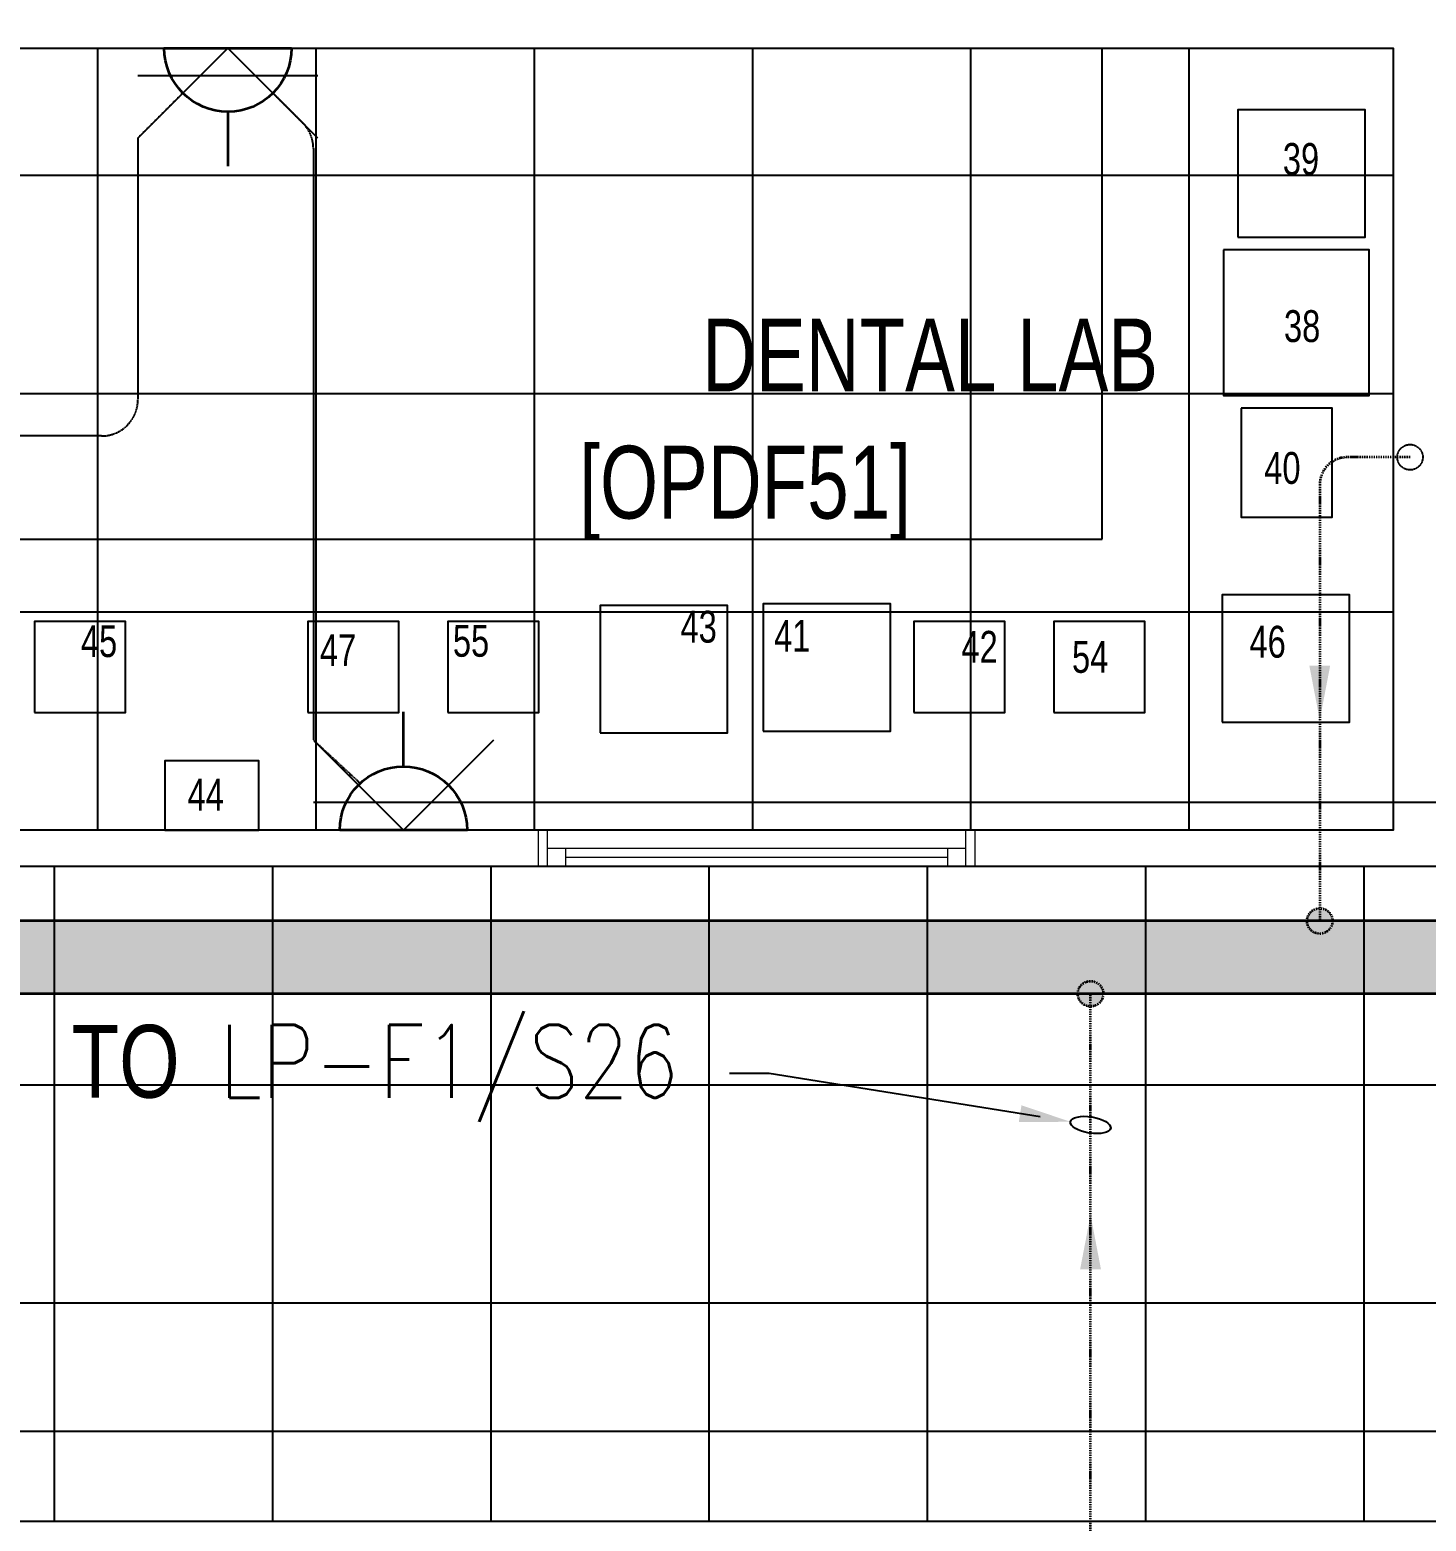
# Model space of a CAD drawing. Extents: x -12260 to 57327, y -29287 to 19916.
# Drawn here: x 29229 to 33067, y -2710 to 1390 of the extents above; entities that cross this region are included whole.
import ezdxf
from ezdxf import colors
from ezdxf.entities.mleader import LeaderData, LeaderLine
from ezdxf.enums import TextEntityAlignment as Align
from ezdxf.math import Vec2, Vec3

# ---------------------------------------------------------------- set-up
doc = ezdxf.new("R2010")
doc.units = 0
doc.header["$LTSCALE"] = 0.25
doc.linetypes.add('DASHDOT', pattern=[25.4, 12.7, -6.35, 0, -6.35])
doc.linetypes.add('HIDDEN', pattern=[9.525, 6.35, -3.175])
for name, color, linetype, lineweight in [('01-First Floor-FUR$0$72_EGR_BASE_TEXT', 252, 'Continuous', 5), ('01-First Floor-FUR$0$72_EGR_EQP_TAG', 142, 'Continuous', 5), ('01-First Floor-FUR$0$Aluminum', 251, 'Continuous', 5), ('01-First Floor-FUR$0$LOADING', 253, 'Continuous', 5), ('01-First Floor-FUR$0$Walls', 251, 'Continuous', 5), ('E-LITE-CIRC @ 100', 6, 'Continuous', 25), ('E-LITE-CLNG-CNDT', 6, 'DASHDOT', 35), ('E-LITE-EXIT-NUMB', 6, 'Continuous', 25), ('E-POWR-CLNG-CNDT', 6, 'DASHDOT', 35), ('E-POWR-FLOR-CNDT', 6, 'HIDDEN', 25), ('E-POWR-FLOR-CNDT @ 100', 6, 'HIDDEN', 25), ('E-POWR-WALL @ 100', 4, 'Continuous', 35), ('T-CABL-TRAY', 60, 'Continuous', 35)]:
    doc.layers.add(name, color=color, linetype=linetype, lineweight=lineweight)
doc.layers.add('01-First Floor-FUR$0$FALSE CEILING', color=251, linetype='Continuous')
doc.styles.add('01-First Floor-FUR$0$X3G_ENTITY_257CFD', font='swisscl.ttf', dxfattribs={"height": 200})
doc.styles.add('01-First Floor-FUR$0$X3G_ENTITY_9EC9', font='swisscl.ttf', dxfattribs={"height": 0.2})
doc.styles.add('01-First Floor-FUR$0$X3G_ENTITY_9F38', font='swisscl.ttf', dxfattribs={"height": 0.2})
doc.styles.add('DC_SIMPLEX', font='SIMPLEX.shx', dxfattribs={"width": 0.7})

# ---------------------------------------------------------------- blocks, each defined once
blk = doc.blocks.new('01-First Floor-FUR$0$ME19011A-P')
for p, q in [((-0.425, 0), (0.425, 0)), ((-0.425, 0), (-0.425, -0.015)), ((0.425, 0), (0.425, -0.015)), ((-0.425, -0.015), (0.425, -0.015)), ((-0.3675, -0.0198), (-0.2325, -0.0198)), ((-0.3675, -0.0198), (-0.3675, -0.0399)), ((-0.3675, -0.0399), (-0.2325, -0.0399)), ((-0.36, -0.015), (-0.36, -0.0198)), ((-0.24, -0.015), (-0.24, -0.0198)), ((-0.2325, -0.0198), (-0.2325, -0.0399)), ((-0.15, -0.015), (-0.15, -0.04)), ((-0.15, -0.025), (0, -0.025)), ((-0.15, -0.04), (-0.1187, -0.04)), ((-0.0887, -0.04), (-0.0637, -0.04)), ((-0.0606, -0.0371), (-0.0787, -0.0432)), ((-0.0402, -0.0312), (-0.0496, -0.0337)), ((-0.047, -0.0434), (-0.0376, -0.0409)), ((-0.0376, -0.0409), (-0.0402, -0.0312)), ((-0.0379, -0.04), (0, -0.04)), ((0, -0.015), (0, -0.04)), ((0.1, -0.015), (0.1, -0.045)), ((0.1, -0.035), (0.2, -0.035)), ((0.2, -0.045), (0.2, -0.015)), ((0.2818, -0.015), (0.2484, -0.015)), ((0.2484, -0.0243), (0.2484, -0.015)), ((0.2818, -0.0243), (0.2484, -0.0243)), ((0.2818, -0.0243), (0.2818, -0.015)), ((0.3211, -0.015), (0.2877, -0.015)), ((0.2877, -0.015), (0.2877, -0.0531)), ((0.3211, -0.0243), (0.2877, -0.0243)), ((0.3211, -0.0531), (0.3211, -0.015)), ((0.3623, -0.015), (0.3289, -0.015)), ((0.3289, -0.015), (0.3289, -0.0531)), ((0.3623, -0.0243), (0.3289, -0.0243)), ((0.3623, -0.0531), (0.3623, -0.015)), ((0.3682, -0.0243), (0.3682, -0.015)), ((0.3682, -0.015), (0.4016, -0.015)), ((0.3682, -0.0243), (0.4016, -0.0243)), ((0.4016, -0.0243), (0.4016, -0.015)), ((-0.0787, -0.0432), (-0.077, -0.0497)), ((-0.0582, -0.046), (-0.077, -0.0497)), ((0.1, -0.045), (0.2, -0.045)), ((0.2877, -0.0531), (0.3211, -0.0531)), ((0.3289, -0.0531), (0.3623, -0.0531))]:
    blk.add_line(p, q)
blk.add_lwpolyline([(-0.1187, -0.0482), (-0.0887, -0.0482), (-0.0887, -0.0382), (-0.1187, -0.0382)], close=True)
at = {"color": 8, "const_width": 0.000601}
for points in [[(0.3044, -0.0531, -0.184574), (0.2977, -0.0636, -1.44364), (0.2961, -0.0581, -0.837915), (0.2969, -0.0664, -0.30536), (0.2839, -0.062, -1.584726), (0.2894, -0.0609, -0.253153), (0.2827, -0.0684, -0.874198), (0.2775, -0.0585, -0.915253), (0.2791, -0.0658, -0.223821), (0.2683, -0.0644, -1.703343), (0.272, -0.0597, -0.588962), (0.2621, -0.068, -0.717795), (0.2625, -0.0581, -0.983104), (0.2645, -0.0644, -0.326362), (0.2534, -0.0609, -0.758716), (0.2609, -0.0514, -0.906186), (0.2593, -0.0565, -0.189488), (0.2526, -0.0522, -0.7948), (0.2613, -0.0423, -1.223996), (0.2574, -0.047, -0.072149), (0.2534, -0.0403, -0.645886), (0.2609, -0.0324, -1.366917), (0.2574, -0.0371, -0.078415), (0.2542, -0.0308, -0.723006), (0.2613, -0.0256, -1.105484), (0.2582, -0.0292, -0.221197), (0.2566, -0.0243, -0.221197)], [(0.3456, -0.0531, 0.184574), (0.3523, -0.0636, 1.44364), (0.3539, -0.0581, 0.837915), (0.3531, -0.0664, 0.30536), (0.3661, -0.062, 1.584726), (0.3606, -0.0609, 0.253153), (0.3673, -0.0684, 0.874198), (0.3725, -0.0585, 0.915253), (0.3709, -0.0658, 0.223821), (0.3817, -0.0644, 1.703343), (0.378, -0.0597, 0.588962), (0.3879, -0.068, 0.717795), (0.3875, -0.0581, 0.983104), (0.3855, -0.0644, 0.326362), (0.3966, -0.0609, 0.758716), (0.3891, -0.0514, 0.906186), (0.3907, -0.0565, 0.189488), (0.3974, -0.0522, 0.7948), (0.3887, -0.0423, 1.223996), (0.3926, -0.047, 0.072149), (0.3966, -0.0403, 0.645886), (0.3891, -0.0324, 1.366917), (0.3926, -0.0371, 0.078415), (0.3958, -0.0308, 0.723006), (0.3887, -0.0256, 1.105484), (0.3918, -0.0292, 0.221197), (0.3934, -0.0243, 0.221197)]]:
    blk.add_lwpolyline(points, format="xyb", dxfattribs=at)
blk.add_circle((-0.0537, -0.04), 0.0075)
for centre, radius, start, end in [((-0.1037, -0.04), 0.01, 10.4593, 169.5407), ((-0.1037, -0.04), 0.0075, 14.0075, 165.9925), ((-0.0537, -0.04), 0.01, 45, 180)]:
    blk.add_arc(centre, radius, start, end)
blk = doc.blocks.new('01-First Floor-FUR$0$M.44.57.64')
at = {"layer": '01-First Floor-FUR$0$LOADING', "xscale": 1000.000000000002, "yscale": 1000.000000000002, "zscale": 1000.000000000002, "rotation": 225.9999036123427}
blk.add_blockref('01-First Floor-FUR$0$ME19011A-P', (-80806.9, 16720.7), dxfattribs=at)
blk = doc.blocks.new('01-First Floor-FUR$0$A$C37be4daf')
at = {"layer": '01-First Floor-FUR$0$Aluminum'}
for p, q in [((1416, 598.2), (216, 598.2)), ((241, 498.2), (241, 598.2)), ((291, 548.2), (291, 598.2)), ((1341, 548.2), (1341, 598.2)), ((1391, 498.2), (1391, 598.2)), ((1391, 548.2), (241, 548.2)), ((291, 573.2), (1341, 573.2)), ((1416, 498.2), (216, 498.2))]:
    blk.add_line(p, q, dxfattribs=at)
at = {"layer": '01-First Floor-FUR$0$Walls'}
for p, q in [((216, 498.2), (216, 598.2)), ((1416, 498.2), (1416, 598.2))]:
    blk.add_line(p, q, dxfattribs=at)
blk = doc.blocks.new('01-First Floor-FUR')
at = {"layer": '01-First Floor-FUR$0$FALSE CEILING', "linetype": 'Continuous'}
for p, q in [((29415.6, -810), (29415.6, 1340)), ((30015.6, -810), (30015.6, 1340)), ((30615.6, -810), (30615.6, 1340)), ((31215.6, -810), (31215.6, 1340)), ((31815.6, -810), (31815.6, 1340)), ((32415.6, -810), (32415.6, 1340)), ((25215.6, 990), (32976, 990)), ((25215.6, 390), (32976, 390)), ((25217.4, -210), (32976, -210)), ((29296.4, -2710), (29296.4, -910)), ((29896.4, -2710), (29896.4, -910)), ((30496.4, -2710), (30496.4, -910)), ((31096.4, -2710), (31096.4, -910)), ((31696.4, -2710), (31696.4, -910)), ((32296.4, -2710), (32296.4, -910)), ((32896.4, -2710), (32896.4, -910)), ((8296.4, -1510), (48976, -1510)), ((8296.4, -2110), (48976, -2110))]:
    blk.add_line(p, q, dxfattribs=at)
at = {"layer": '01-First Floor-FUR$0$FALSE CEILING'}
for p, q in [((32176, -10, -0.1), (32176, 1340, -0.1)), ((25215.6, -10, -0.1), (32176, -10, -0.1))]:
    blk.add_line(p, q, dxfattribs=at)
for points in [[(25817.4, -810), (25215.6, -208.1), (25215.6, 1340), (32976, 1340), (32976, -810), (25817.4, -810)], [(48976, -910), (8296.4, -910), (8296.4, -2710), (48976, -2710), (48976, -910)]]:
    blk.add_lwpolyline(points, dxfattribs=at)
for points, elevation in [([(32549.3, 820), (32899.3, 820), (32899.3, 1170), (32549.3, 1170)], -0.2), ([(32510, 785), (32510, 385), (32910, 385), (32910, 785)], -0.2), ([(32558.1, 350.1), (32558.1, 50.1), (32808.1, 50.1), (32808.1, 350.1)], -0.2), ([(32505.6, -513.1), (32855.6, -513.1), (32855.6, -163.1), (32505.6, -163.1)], -0.2), ([(30796.3, -542.3), (31146.3, -542.3), (31146.3, -192.3), (30796.3, -192.3)], -0.2), ([(31244.8, -537.8), (31594.8, -537.8), (31594.8, -187.8), (31244.8, -187.8)], -0.2), ([(29242.1, -487), (29492.1, -487), (29492.1, -237), (29242.1, -237)], -0.2), ([(29992.9, -487), (30242.9, -487), (30242.9, -237), (29992.9, -237)], -0.2), ([(30378, -487), (30628, -487), (30628, -237), (30378, -237)], -0.2), ([(31658.4, -487), (31908.4, -487), (31908.4, -237), (31658.4, -237)], -0.2), ([(32043.5, -487), (32293.5, -487), (32293.5, -237), (32043.5, -237)], -0.2), ([(29599.7, -810), (29858, -810), (29858, -619.5), (29599.7, -619.5)], -0.1)]:
    blk.add_lwpolyline(points, close=True, dxfattribs=dict(at, elevation=elevation))
at = {"layer": '01-First Floor-FUR$0$LOADING'}
for p, q in [((32176, -10, -0.1), (32176, 1340, -0.1)), ((25215.6, -10, -0.1), (32176, -10, -0.1))]:
    blk.add_line(p, q, dxfattribs=at)
for points, elevation in [([(32549.3, 820), (32899.3, 820), (32899.3, 1170), (32549.3, 1170)], -0.2), ([(32510, 785), (32510, 385), (32910, 385), (32910, 785)], -0.2), ([(32558.1, 350.1), (32558.1, 50.1), (32808.1, 50.1), (32808.1, 350.1)], -0.2), ([(32505.6, -513.1), (32855.6, -513.1), (32855.6, -163.1), (32505.6, -163.1)], -0.2), ([(30796.3, -542.3), (31146.3, -542.3), (31146.3, -192.3), (30796.3, -192.3)], -0.2), ([(31244.8, -537.8), (31594.8, -537.8), (31594.8, -187.8), (31244.8, -187.8)], -0.2), ([(29242.1, -487), (29492.1, -487), (29492.1, -237), (29242.1, -237)], -0.2), ([(29992.9, -487), (30242.9, -487), (30242.9, -237), (29992.9, -237)], -0.2), ([(30378, -487), (30628, -487), (30628, -237), (30378, -237)], -0.2), ([(31658.4, -487), (31908.4, -487), (31908.4, -237), (31658.4, -237)], -0.2), ([(32043.5, -487), (32293.5, -487), (32293.5, -237), (32043.5, -237)], -0.2), ([(29599.7, -810), (29858, -810), (29858, -619.5), (29599.7, -619.5)], -0.1)]:
    blk.add_lwpolyline(points, close=True, dxfattribs=dict(at, elevation=elevation))
at = {"layer": '01-First Floor-FUR$0$Walls'}
for p, q in [((25215.6, 1340), (32976, 1340)), ((32976, 1340), (32976, -810)), ((32976, -810), (25817.4, -810)), ((33076, -910), (25776, -910)), ((25776, -2710), (33076, -2710))]:
    blk.add_line(p, q, dxfattribs=at)
at = {"rotation": 180}
blk.add_blockref('01-First Floor-FUR$0$A$C37be4daf', (32042, -311.8), dxfattribs=at)
at = {"layer": '01-First Floor-FUR$0$LOADING', "rotation": 134.0000963876573}
blk.add_blockref('01-First Floor-FUR$0$M.44.57.64', (-11925.4, 66932.7, -0.1), dxfattribs=at)
at = {"layer": '01-First Floor-FUR$0$72_EGR_BASE_TEXT', "char_height": 200, "attachment_point": 2}
for s, insert, style in [('DENTAL LAB', (31703.3, 596.2, 0), '01-First Floor-FUR$0$X3G_ENTITY_9EC9'), ('[OPDF51]', (31194.8, 246.4), '01-First Floor-FUR$0$X3G_ENTITY_9F38')]:
    blk.add_mtext(s, dxfattribs=dict(at, insert=insert, style=style))
at = {"layer": '01-First Floor-FUR$0$72_EGR_EQP_TAG', "char_height": 87.47, "attachment_point": 2, "style": '01-First Floor-FUR$0$X3G_ENTITY_257CFD'}
for s, insert in [('39', (32722.7, 1078.7, -0.1)), ('38', (32725.8, 619.2, -0.1)), ('40', (32671.6, 229.3, -0.1)), ('43', (31067.2, -207.2, -0.1)), ('41', (31324.4, -232.2, -0.1)), ('45', (29419.1, -246.9, -0.1)), ('47', (30075.9, -271.7, -0.1)), ('55', (30441.5, -246, -0.1)), ('42', (31839.3, -262.5, -0.1)), ('46', (32631, -248.5, -0.2)), ('54', (32143.2, -290.2, -0.1)), ('44', (29712.1, -668.9, -0.1))]:
    blk.add_mtext(s, dxfattribs=dict(at, insert=insert))
blk = doc.blocks.new('*U27')
blk.add_line((-1.75, 0), (-3.25, 0))
blk.add_lwpolyline([(0, 1.75, 1), (0, -1.75)], format="xyb", close=True)
at = {"layer": 'Defpoints'}
for p, q in [((-2.475, 2.475), (0, 0)), ((-0.758, -2.475), (-0.758, 2.475)), ((-2.475, -2.475), (0, 0))]:
    blk.add_line(p, q, dxfattribs=at)
at = {"layer": 'E-LITE-EXIT-NUMB', "style": 'DC_SIMPLEX', "width": 0.7, "flags": 8}
blk.add_attdef('TYPE', text='', height=2, rotation=360, dxfattribs=at).set_placement((-2.682, 5.238), align=Align.RIGHT)
blk.add_attdef('CIRCUIT', (2.682, 5.238), '', height=2, rotation=360, dxfattribs=at)
blk = doc.blocks.new('*U24')
blk.add_line((1.75, 0), (3.25, 0))
blk.add_lwpolyline([(0, -1.75, 1), (0, 1.75)], format="xyb", close=True)
at = {"layer": 'Defpoints'}
for p, q in [((2.475, 2.475), (0, 0)), ((0.758, 2.475), (0.758, -2.475)), ((2.475, -2.475), (0, 0))]:
    blk.add_line(p, q, dxfattribs=at)
at = {"layer": 'E-LITE-EXIT-NUMB', "style": 'DC_SIMPLEX', "width": 0.7, "flags": 8}
blk.add_attdef('TYPE', text='', height=2, rotation=360, dxfattribs=at).set_placement((-2.682, 5.238), align=Align.RIGHT)
blk.add_attdef('CIRCUIT', (2.682, 5.238), '', height=2, rotation=360, dxfattribs=at)
blk = doc.blocks.new('*U8')
blk.add_hatch(color=256).paths.add_polyline_path([(0.287, 0), (0, 1.5), (-0.287, 0)])
blk = doc.blocks.new('ARR0W')
at = {"color": 45}
blk.add_ellipse((0, 0), major_axis=(0.4, 0), ratio=0.4, dxfattribs=at)
at = {"color": 45, "ltscale": 0.5}
blk.add_solid([(-1.4, 0.167), (-0.4, 0), (-1.4, -0.167)], dxfattribs=at)
blk = doc.blocks.new('*U54')
at = {"lineweight": 0}
h = blk.add_hatch(dxfattribs=at)
h.set_pattern_fill('HEX', color=253, scale=8, angle=270, style=0)
h.set_pattern_definition([(270, (2e-10, -10913.563), (43.99409, 8e-13), [25.4, -50.8]), (30, (2e-10, -10913.563), (-21.99705, 38.1), [25.4, -50.8]), (330, (2e-10, -10938.963), (21.99705, 38.1), [25.4, -50.8])])
h.paths.add_polyline_path([(-200, -8350), (0, -8350), (0, 0), (-200, 0)])
at = {"color": 0}
for p, q in [((0, 0), (0, -8350)), ((-200, 0), (-200, -8350))]:
    blk.add_line(p, q, dxfattribs=at)
blk = doc.blocks.new('A$Cd86d5af4')
at = {"layer": 'T-CABL-TRAY', "linetype": 'Continuous', "rotation": 270}
blk.add_blockref('*U54', (-13040, -1986), dxfattribs=at)

msp = doc.modelspace()

# ---------------------------------------------------------------- hatches: boundary and pattern name
at = {"layer": 'E-POWR-CLNG-CNDT'}
h = msp.add_hatch(color=256, dxfattribs=at)
h.dxf.hatch_style = 1
h.paths.add_polyline_path([(32739.3, -1060, 1), (32809.3, -1060, 1)])
h = msp.add_hatch(color=256, dxfattribs=at)
h.dxf.hatch_style = 1
h.paths.add_polyline_path([(32109.3, -1260, 1), (32179.3, -1260, 1)])

# ---------------------------------------------------------------- linework, layer by layer
msp.add_lwpolyline([(33022.5, 215), (32849.3, 215, 0.414214), (32774.3, 140), (32774.3, -1060)], format="xyb", dxfattribs=at)
msp.add_lwpolyline([(32144.3, -2756.5), (32144.3, -1260)], dxfattribs=at)
for centre in [(32774.3, -1060), (32144.3, -1260)]:
    msp.add_circle(centre, 35, dxfattribs=at)
at = {"layer": 'E-POWR-FLOR-CNDT'}
for points in [[(35376, 3665.3), (34211.5, 3665.3, 0.414214), (34111.5, 3565.3), (34111.5, -634.2, -0.414214), (34011.5, -734.2), (30331.5, -734.2)], [(29649.6, 1216.3), (29525.9, 1092.5), (29525.9, 373.4, -0.414214), (29425.9, 273.4), (25463.1, 273.4), (25291.4, 101.7)], [(29897.1, 1216.3), (29978.9, 1134.5, -0.198912), (30008.1, 1063.8), (30008.1, -562.5), (30137, -681.3)]]:
    msp.add_lwpolyline(points, format="xyb", dxfattribs=at)
msp.add_lwpolyline([(26690.7, -2586.3), (26814.5, -2462.6), (36319.5, -2462.5), (36443.2, -2586.2)], dxfattribs=at)
msp.add_circle((33022.5, 215), 35, dxfattribs=at)

# ---------------------------------------------------------------- block references
at = {"layer": 'E-LITE-CLNG-CNDT'}
msp.add_blockref('01-First Floor-FUR', (0, 0), dxfattribs=at)
at = {"layer": 'E-POWR-FLOR-CNDT'}
msp.add_blockref('A$Cd86d5af4', (47641, 726), dxfattribs=at)
at = {"layer": 'E-POWR-FLOR-CNDT @ 100', "xscale": 100, "yscale": 100, "zscale": 100, "rotation": 180}
msp.add_blockref('*U8', (32774.3, -357.6), dxfattribs=at)
at = {"layer": 'E-POWR-FLOR-CNDT @ 100', "xscale": -100, "yscale": 100, "zscale": 100}
msp.add_blockref('*U8', (32144.3, -2017.9, -0.1), dxfattribs=at)
at = {"layer": 'E-POWR-WALL @ 100', "xscale": -100, "yscale": 100, "zscale": 100, "rotation": 90}
for name, p in [('*U24', (29773.3, 1340)), ('*U27', (30255.6, -810))]:
    msp.add_blockref(name, p, dxfattribs=at)

# ---------------------------------------------------------------- leaders
at = {"layer": 'E-LITE-CIRC @ 100'}
ml = msp.add_multileader_mtext('Standard', dxfattribs=at)
ml.set_content('{\\Fdc_el_romans|c0;\\W0.8;TO\\Fromans|c0; \\Fsimplex|c0;LP-F1/S26}', color=256, style='DC_SIMPLEX')
ml.set_leader_properties()
ml.set_arrow_properties(name='ARR0W')
ml.build(insert=Vec2(0, 0))
ml.multileader.update_dxf_attribs({"dogleg_length": 200, "arrow_head_size": 140, "scale": 100})
ctx = ml.context
ctx.base_point, ctx.scale, ctx.char_height, ctx.arrow_head_size, ctx.landing_gap_size, ctx.plane_origin, ctx.plane_x_axis, ctx.plane_y_axis = Vec3(29089.3, -1479, -0.1), 100, 200, 140, 140, Vec3(54269.9, 2800.1, -0.1), Vec3(1, -0.000001, 0), Vec3(0.000001, 1, 0)
ctx.text_align_type = 2
notes = []
notes.append((ctx, [(1, (1, 1, 0), (31260.9, -1479, -0.1), (-1, 0.000001, 0), 108.8, [(0, [(32144.3, -1620.8, -0.1)], 0, [])])]))
ctx.mtext.insert, ctx.mtext.text_direction, ctx.mtext.rotation, ctx.mtext.alignment, ctx.mtext.flow_direction = Vec3(31012.1, -1345.7, -0.1), Vec3(1, -0.000001, 0), 6.283185, 3, 5
for ctx, leaders in notes:
    for number, flags, end, landing, length, lines in leaders:
        leader = LeaderData()
        leader.index, (leader.has_last_leader_line, leader.has_dogleg_vector, leader.attachment_direction) = number, flags
        leader.last_leader_point, leader.dogleg_vector, leader.dogleg_length = Vec3(end), Vec3(landing), length
        for number, points, colour, breaks in lines:
            line = LeaderLine()
            line.index, line.vertices, line.color, line.breaks = number, Vec3.list(points), colors.encode_raw_color(colour), breaks
            leader.lines.append(line)
        ctx.leaders.append(leader)

doc.saveas('drawing.dxf')
